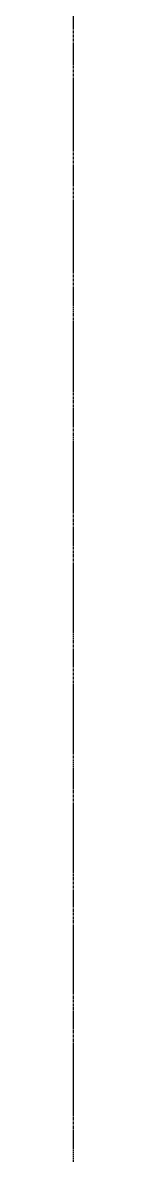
# Model space of a CAD drawing. Header units: millimetres. Extents: x -4391136 to -1798569, y -886572 to -291056.
# Drawn here: x -2734843 to -2734843, y -512834 to -509959 of the extents above; entities that cross this region are included whole.
import ezdxf
from ezdxf.enums import TextEntityAlignment as Align

# ---------------------------------------------------------------- set-up
doc = ezdxf.new("R2010")
doc.units = ezdxf.units.MM
for name, pattern in [('CENTER', [50.800000000000004, 31.75, -6.35, 6.35, -6.35]), ('TA_GL_000.70000', [1.925, 0.7, -0.175, 0.175, -0.175, 0.7]), ('Xref-C-1-PP17-AR-2214-01-B$0$DPA_Grid _ Level 100', [10, 5.5, -1.6, 1.3, -1.6])]:
    doc.linetypes.add(name, pattern=pattern)
doc.layers.add('000 - 0_HIDE_OBJ_FRAMING_DEF_DIMS', color=7, linetype='Continuous', plot=False)
for name, color, linetype in [('000 - 0_SYM_DWG_GRID-BUBBLE_MAIN_COLOR_1', 7, 'Continuous'), ('000 - 0_SYM_DWG_GRIDLINE_MAIN_COLOR_251', 7, 'Continuous'), ('000 - GRID', 7, 'CENTER'), ('_PP-Dim', 7, 'Continuous')]:
    doc.layers.add(name, color=color, linetype=linetype)
doc.styles.add('Arial', font='arial.ttf', dxfattribs={"height": 1500})
doc.styles.add('TA', font='', dxfattribs={"height": 4.5})
doc.styles.get('TA').set_extended_font_data('Cordia New')

# ---------------------------------------------------------------- blocks, each defined once
blk = doc.blocks.new('*U1278')
at = {"layer": '000 - 0_SYM_DWG_GRIDLINE_MAIN_COLOR_251', "color": 7, "linetype": 'ByBlock', "ltscale": 5}
blk.add_line((29.9999999999998, 0), (-560.4999999999969, 6.311186212045594e-14), dxfattribs=at)
at = {"color": 7, "style": 'TA', "flags": 1}
blk.add_attdef('LOCATION', (5.999999999999999, -6.000000000000001), '', height=4.5, rotation=270, dxfattribs=at)
at = {"layer": '000 - 0_SYM_DWG_GRID-BUBBLE_MAIN_COLOR_1', "color": 7, "style": 'Arial'}
blk.add_attdef('GRID-HEAD', text='', height=4.000000000000001, rotation=179.999999999987, dxfattribs=at).set_placement((73.74999998541176, 0), align=Align.MIDDLE_CENTER)
blk = doc.blocks.new('W-1-PP17-ENT2_REV00_20260526-152343_LOPF_MAIN_DIMS')
at = {"layer": '000 - GRID', "color": 7, "linetype": 'TA_GL_000.70000', "xscale": 50.00000000000036, "yscale": 50.00000000000036, "zscale": 50.00000000000036, "rotation": 180}
blk.add_blockref('*U1278', (-26525, -5300.000000001804), dxfattribs=at)
blk = doc.blocks.new('W-1-PP17-ENT2_REV00_20260526-152612_EX_LOPF-1')
at = {"layer": '000 - 0_HIDE_OBJ_FRAMING_DEF_DIMS', "color": 7, "linetype": 'Xref-C-1-PP17-AR-2214-01-B$0$DPA_Grid _ Level 100'}
blk.add_line((-29475.61840735516, -5299.999999999593), (7016.002662105951, -5299.999999999593), dxfattribs=at)

msp = doc.modelspace()

# ---------------------------------------------------------------- block references
at = {"layer": '_PP-Dim', "color": 7, "rotation": 90}
msp.add_blockref('W-1-PP17-ENT2_REV00_20260526-152343_LOPF_MAIN_DIMS', (-2740142.744708746, -496648.9466707953), dxfattribs=at)

# ---------------------------------------------------------------- next in the draw order: block references
msp.add_blockref('W-1-PP17-ENT2_REV00_20260526-152612_EX_LOPF-1', (-2740142.744708746, -496648.9466707953), dxfattribs=at)

doc.saveas('drawing.dxf')
